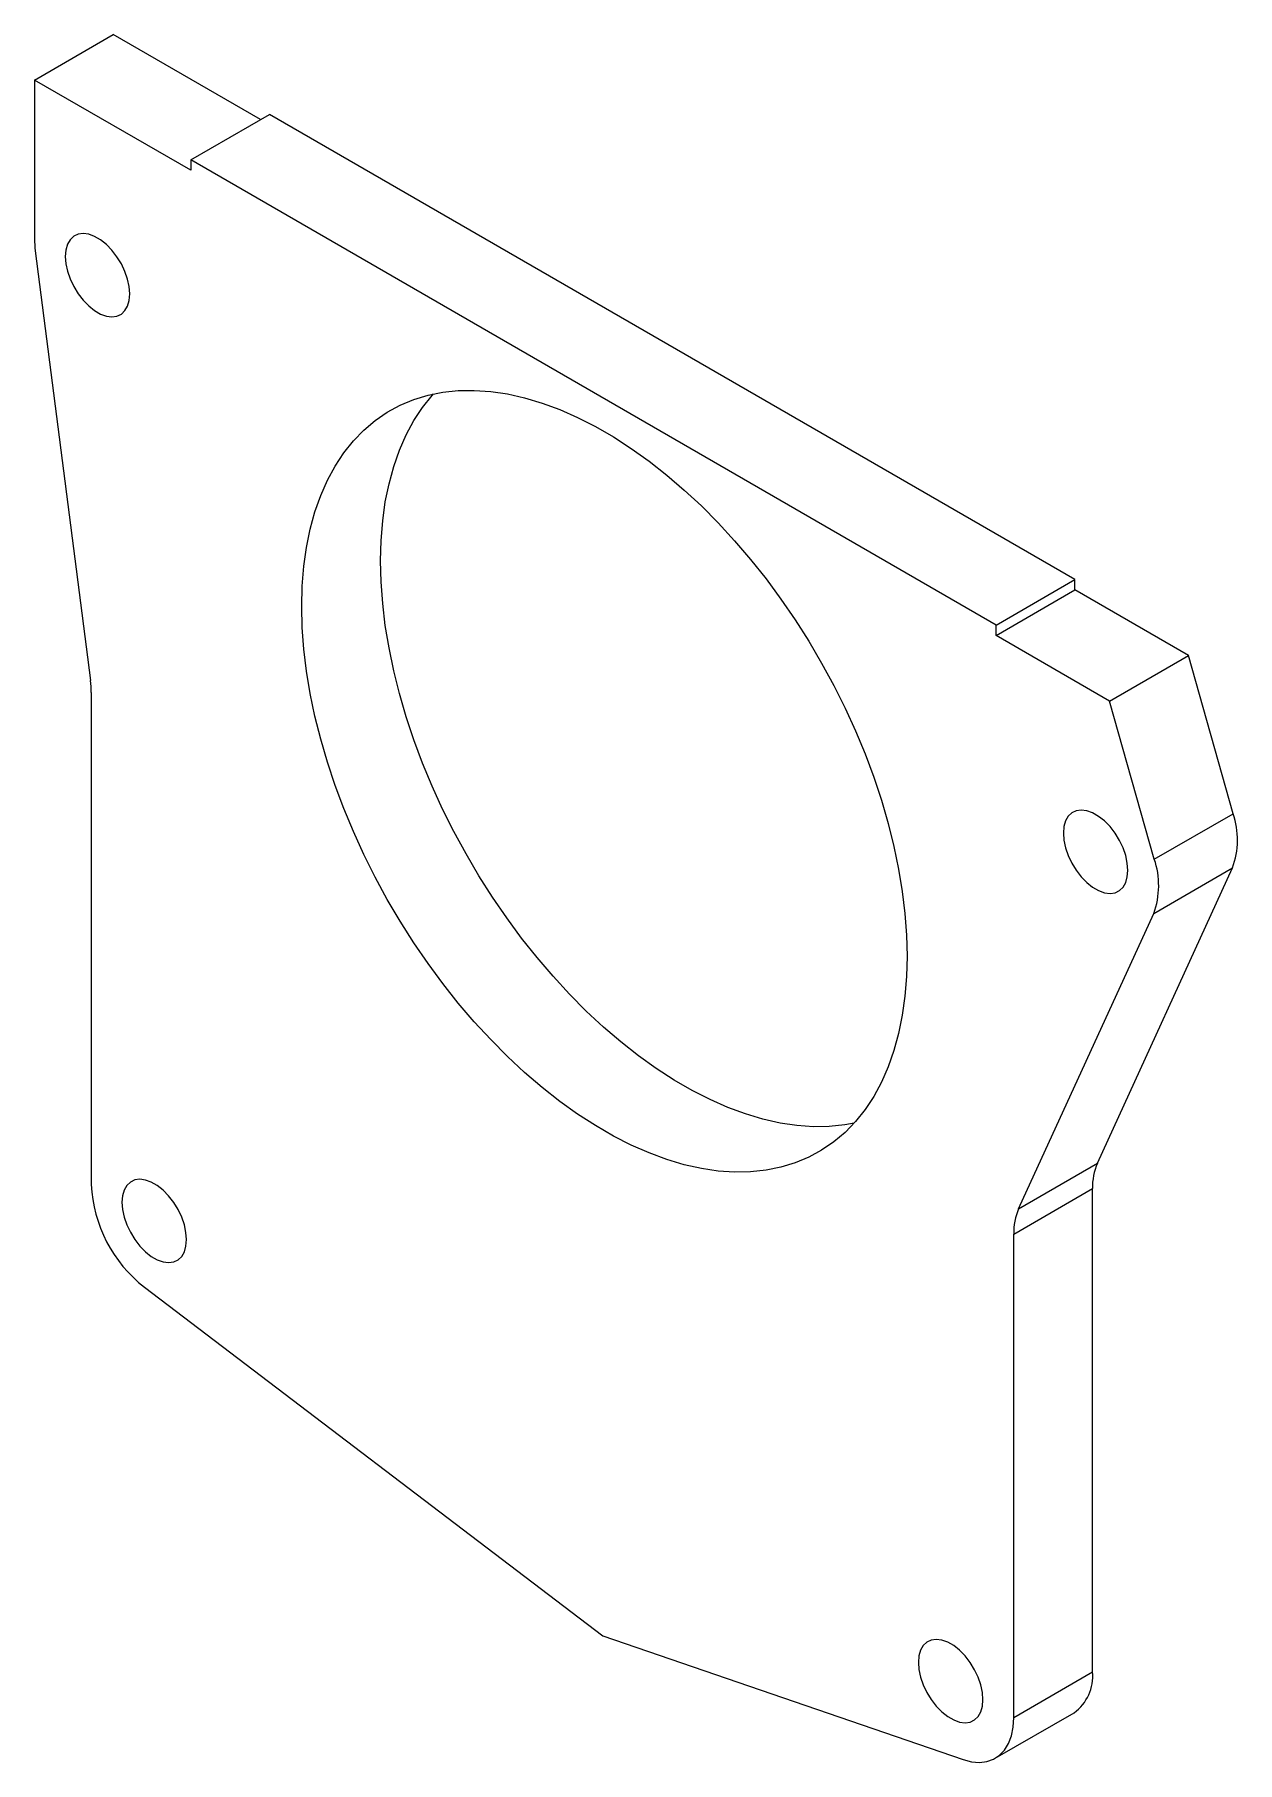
# Paper-space layout '_Isometric' of a CAD drawing. Header units: inches. Extents: x -3.64 to 3.11, y -5.76 to 3.93.
import ezdxf

# ---------------------------------------------------------------- set-up
doc = ezdxf.new("R2010")
doc.units = ezdxf.units.IN
doc.header["$MEASUREMENT"] = 0

psp = doc.layouts.new('_Isometric')

# ---------------------------------------------------------------- linework, layer by layer
at = {"color": 7, "linetype": 'Continuous', "lineweight": 15}
for p, q in [((-3.6397, 3.6768), (-3.1978, 3.932)), ((-2.3719, 3.4552), (-3.1978, 3.932)), ((-3.6397, 3.6768), (-3.6397, 2.7868)), ((-2.7629, 3.1707), (-3.6397, 3.6768)), ((-2.7629, 3.2294), (-2.321, 3.4846)), ((2.1974, 0.8761), (-2.321, 3.4846)), ((-2.7629, 3.2294), (-2.7629, 3.1707)), ((1.7555, 0.621), (-2.7629, 3.2294)), ((-3.6353, 2.7197), (-3.326, 0.3106)), ((1.7555, 0.621), (2.1974, 0.8761)), ((2.1974, 0.8174), (2.1974, 0.8761)), ((1.7555, 0.5622), (2.1974, 0.8174)), ((2.8349, 0.4494), (2.1974, 0.8174)), ((1.7555, 0.5622), (1.7555, 0.621)), ((2.3929, 0.1942), (1.7555, 0.5622)), ((2.3929, 0.1942), (2.8349, 0.4494)), ((3.0854, -0.4369), (2.8349, 0.4494)), ((-3.3215, 0.2435), (-3.3215, -2.5166)), ((2.6435, -0.6921), (2.3929, 0.1942)), ((2.6435, -0.6921), (3.0854, -0.4369)), ((2.3238, -2.3972), (3.0822, -0.741)), ((2.6403, -0.9961), (3.0822, -0.741)), ((1.8819, -2.6523), (2.6403, -0.9961)), ((1.8819, -2.6523), (2.3238, -2.3972)), ((1.8545, -2.794), (2.2964, -2.5389)), ((2.2964, -5.2495), (2.2964, -2.5389)), ((1.8545, -5.5047), (1.8545, -2.794)), ((-3.0233, -3.092), (-0.4507, -5.0476)), ((-0.4507, -5.0476), (1.5712, -5.7413)), ((1.8545, -5.5047), (2.2964, -5.2495)), ((1.7509, -5.7336), (2.1929, -5.4785))]:
    psp.add_line(p, q, dxfattribs=at)
at = {"color": 7, "linetype": 'Continuous', "lineweight": 15, "flags": 128}
for points in [[(-3.1052, 2.4782), (-3.1082, 2.5184), (-3.1174, 2.5608), (-3.1323, 2.6039), (-3.1524, 2.6463), (-3.1771, 2.6865), (-3.2055, 2.7232), (-3.2366, 2.7552), (-3.2695, 2.7812), (-3.3029, 2.8005), (-3.3357, 2.8123), (-3.3669, 2.8164), (-3.3953, 2.8125), (-3.42, 2.8007), (-3.4401, 2.7816), (-3.455, 2.7557), (-3.4641, 2.7238), (-3.4672, 2.6872), (-3.4641, 2.647), (-3.455, 2.6046), (-3.4401, 2.5615), (-3.42, 2.5191), (-3.3953, 2.4789), (-3.3669, 2.4422), (-3.3357, 2.4102), (-3.3029, 2.3842), (-3.2695, 2.3649), (-3.2366, 2.353), (-3.2055, 2.349), (-3.1771, 2.3529), (-3.1524, 2.3646), (-3.1323, 2.3838), (-3.1174, 2.4097), (-3.1082, 2.4416), (-3.1052, 2.4782)], [(-2.1401, 0.7252), (-2.1371, 0.8397), (-2.1282, 0.9503), (-2.1133, 1.0566), (-2.0926, 1.1584), (-2.0661, 1.2552), (-2.0338, 1.3467), (-1.996, 1.4325), (-1.9527, 1.5125), (-1.9041, 1.5862), (-1.8504, 1.6535), (-1.7917, 1.714), (-1.7283, 1.7677), (-1.6604, 1.8142), (-1.5882, 1.8535), (-1.5119, 1.8853), (-1.4319, 1.9097), (-1.3485, 1.9264), (-1.2618, 1.9355), (-1.1723, 1.9369), (-1.0802, 1.9305), (-0.9858, 1.9165), (-0.8896, 1.8949), (-0.7917, 1.8657), (-0.6927, 1.8291), (-0.5927, 1.7852), (-0.4923, 1.734), (-0.3916, 1.6759), (-0.2912, 1.6111), (-0.1912, 1.5396), (-0.0922, 1.4619), (0.0057, 1.3781), (0.1019, 1.2886), (0.1963, 1.1937), (0.2884, 1.0936), (0.3779, 0.9889), (0.4646, 0.8797), (0.5481, 0.7666), (0.6281, 0.6499), (0.7043, 0.53), (0.7765, 0.4074), (0.8444, 0.2824), (0.9079, 0.1556), (0.9665, 0.0273), (1.0203, -0.102), (1.0688, -0.2318), (1.1121, -0.3618), (1.15, -0.4913), (1.1822, -0.62), (1.2087, -0.7474), (1.2294, -0.8731), (1.2443, -0.9966), (1.2532, -1.1176), (1.2562, -1.2355), (1.2532, -1.3499), (1.2443, -1.4605), (1.2294, -1.5669), (1.2087, -1.6686), (1.1822, -1.7654), (1.15, -1.8569), (1.1121, -1.9428), (1.0688, -2.0227), (1.0203, -2.0965), (0.9665, -2.1637), (0.9079, -2.2243), (0.8444, -2.2779), (0.7765, -2.3244), (0.7043, -2.3637), (0.6281, -2.3956), (0.5481, -2.4199), (0.4646, -2.4367), (0.3779, -2.4457), (0.2884, -2.4471), (0.1963, -2.4408), (0.1019, -2.4268), (0.0057, -2.4052), (-0.0922, -2.376), (-0.1912, -2.3394), (-0.2912, -2.2954), (-0.3916, -2.2443), (-0.4923, -2.1862), (-0.5927, -2.1213), (-0.6927, -2.0499), (-0.7917, -1.9721), (-0.8896, -1.8884), (-0.9858, -1.7988), (-1.0802, -1.7039), (-1.1723, -1.6039), (-1.2618, -1.4991), (-1.3485, -1.39), (-1.4319, -1.2769), (-1.5119, -1.1602), (-1.5882, -1.0403), (-1.6604, -0.9177), (-1.7283, -0.7927), (-1.7917, -0.6658), (-1.8504, -0.5375), (-1.9041, -0.4082), (-1.9527, -0.2784), (-1.996, -0.1485), (-2.0338, -0.019), (-2.0661, 0.1097), (-2.0926, 0.2372), (-2.1133, 0.3629), (-2.1282, 0.4864), (-2.1371, 0.6073), (-2.1401, 0.7252)], [(-1.6982, 0.9803), (-1.6952, 1.0948), (-1.6863, 1.2054), (-1.6714, 1.3118), (-1.6507, 1.4135), (-1.6241, 1.5103), (-1.5919, 1.6018), (-1.5541, 1.6877), (-1.5108, 1.7676), (-1.4622, 1.8413), (-1.4085, 1.9086), (-1.4012, 1.9168)], [(0.9592, -2.1719), (0.9065, -2.1815), (0.8199, -2.1906), (0.7303, -2.192), (0.6382, -2.1857), (0.5439, -2.1717), (0.4476, -2.15), (0.3498, -2.1209), (0.2507, -2.0842), (0.1508, -2.0403), (0.0503, -1.9892), (-0.0503, -1.9311), (-0.1508, -1.8662), (-0.2507, -1.7947), (-0.3498, -1.717), (-0.4476, -1.6332), (-0.5439, -1.5437), (-0.6382, -1.4488), (-0.7303, -1.3488), (-0.8199, -1.244), (-0.9065, -1.1349), (-0.99, -1.0218), (-1.07, -0.9051), (-1.1462, -0.7852), (-1.2184, -0.6625), (-1.2864, -0.5376), (-1.3498, -0.4107), (-1.4085, -0.2824), (-1.4622, -0.1531), (-1.5108, -0.0233), (-1.5541, 0.1066), (-1.5919, 0.2362), (-1.6241, 0.3649), (-1.6507, 0.4923), (-1.6714, 0.618), (-1.6863, 0.7415), (-1.6952, 0.8624), (-1.6982, 0.9803)], [(2.4951, -0.7548), (2.492, -0.7146), (2.4829, -0.6722), (2.468, -0.6291), (2.4479, -0.5867), (2.4232, -0.5464), (2.3948, -0.5097), (2.3636, -0.4778), (2.3308, -0.4518), (2.2974, -0.4325), (2.2646, -0.4206), (2.2334, -0.4166), (2.205, -0.4205), (2.1803, -0.4322), (2.1602, -0.4514), (2.1453, -0.4773), (2.1362, -0.5091), (2.1331, -0.5458), (2.1362, -0.586), (2.1453, -0.6283), (2.1602, -0.6715), (2.1803, -0.7139), (2.205, -0.7541), (2.2334, -0.7908), (2.2646, -0.8227), (2.2974, -0.8488), (2.3308, -0.8681), (2.3636, -0.8799), (2.3948, -0.884), (2.4232, -0.8801), (2.4479, -0.8683), (2.468, -0.8492), (2.4829, -0.8232), (2.492, -0.7914), (2.4951, -0.7548)], [(-2.787, -2.8252), (-2.79, -2.785), (-2.7992, -2.7426), (-2.8141, -2.6995), (-2.8342, -2.6571), (-2.8589, -2.6169), (-2.8873, -2.5802), (-2.9184, -2.5483), (-2.9513, -2.5222), (-2.9847, -2.5029), (-3.0175, -2.4911), (-3.0487, -2.487), (-3.0771, -2.4909), (-3.1017, -2.5027), (-3.1219, -2.5218), (-3.1368, -2.5478), (-3.1459, -2.5796), (-3.149, -2.6162), (-3.1459, -2.6564), (-3.1368, -2.6988), (-3.1219, -2.7419), (-3.1017, -2.7843), (-3.0771, -2.8245), (-3.0487, -2.8612), (-3.0175, -2.8932), (-2.9847, -2.9192), (-2.9513, -2.9385), (-2.9184, -2.9503), (-2.8873, -2.9544), (-2.8589, -2.9505), (-2.8342, -2.9387), (-2.8141, -2.9196), (-2.7992, -2.8937), (-2.79, -2.8618), (-2.787, -2.8252)], [(1.682, -5.4051), (1.6789, -5.3649), (1.6697, -5.3225), (1.6548, -5.2794), (1.6347, -5.2369), (1.61, -5.1967), (1.5816, -5.16), (1.5505, -5.1281), (1.5176, -5.102), (1.4842, -5.0828), (1.4514, -5.0709), (1.4202, -5.0668), (1.3918, -5.0708), (1.3671, -5.0825), (1.347, -5.1017), (1.3321, -5.1276), (1.323, -5.1594), (1.3199, -5.196), (1.323, -5.2362), (1.3321, -5.2786), (1.347, -5.3217), (1.3671, -5.3642), (1.3918, -5.4044), (1.4202, -5.4411), (1.4514, -5.473), (1.4842, -5.4991), (1.5176, -5.5183), (1.5505, -5.5302), (1.5816, -5.5343), (1.61, -5.5303), (1.6347, -5.5186), (1.6548, -5.4994), (1.6697, -5.4735), (1.6789, -5.4417), (1.682, -5.4051)], [(1.5712, -5.7413), (1.6179, -5.7534), (1.6624, -5.757), (1.7039, -5.752), (1.7415, -5.7386), (1.7747, -5.717), (1.8027, -5.6875), (1.825, -5.6508), (1.8413, -5.6076), (1.8512, -5.5585), (1.8545, -5.5047)]]:
    psp.add_lwpolyline(points, dxfattribs=at)
at = {"color": 7, "linetype": 'Continuous', "lineweight": 15}
for centre, radius, start, end in [((-3.1118, 2.7881), 0.528, 180.13827, 187.44351), ((-3.8495, 0.2422), 0.528, 0.1383, 7.44348), ((2.655, -0.5844), 0.455, 339.87657, 18.91594), ((2.213, -0.8396), 0.455, 339.87657, 18.91594), ((2.6379, -2.5314), 0.3416, 156.86749, 181.26521), ((-2.5458, -2.4795), 0.7767, 182.73764, 232.05937), ((2.196, -2.7865), 0.3416, 156.86749, 181.26521), ((2.0468, -5.2745), 0.2509, 305.60241, 5.70868)]:
    psp.add_arc(centre, radius, start, end, dxfattribs=at)

doc.saveas('drawing.dxf')
